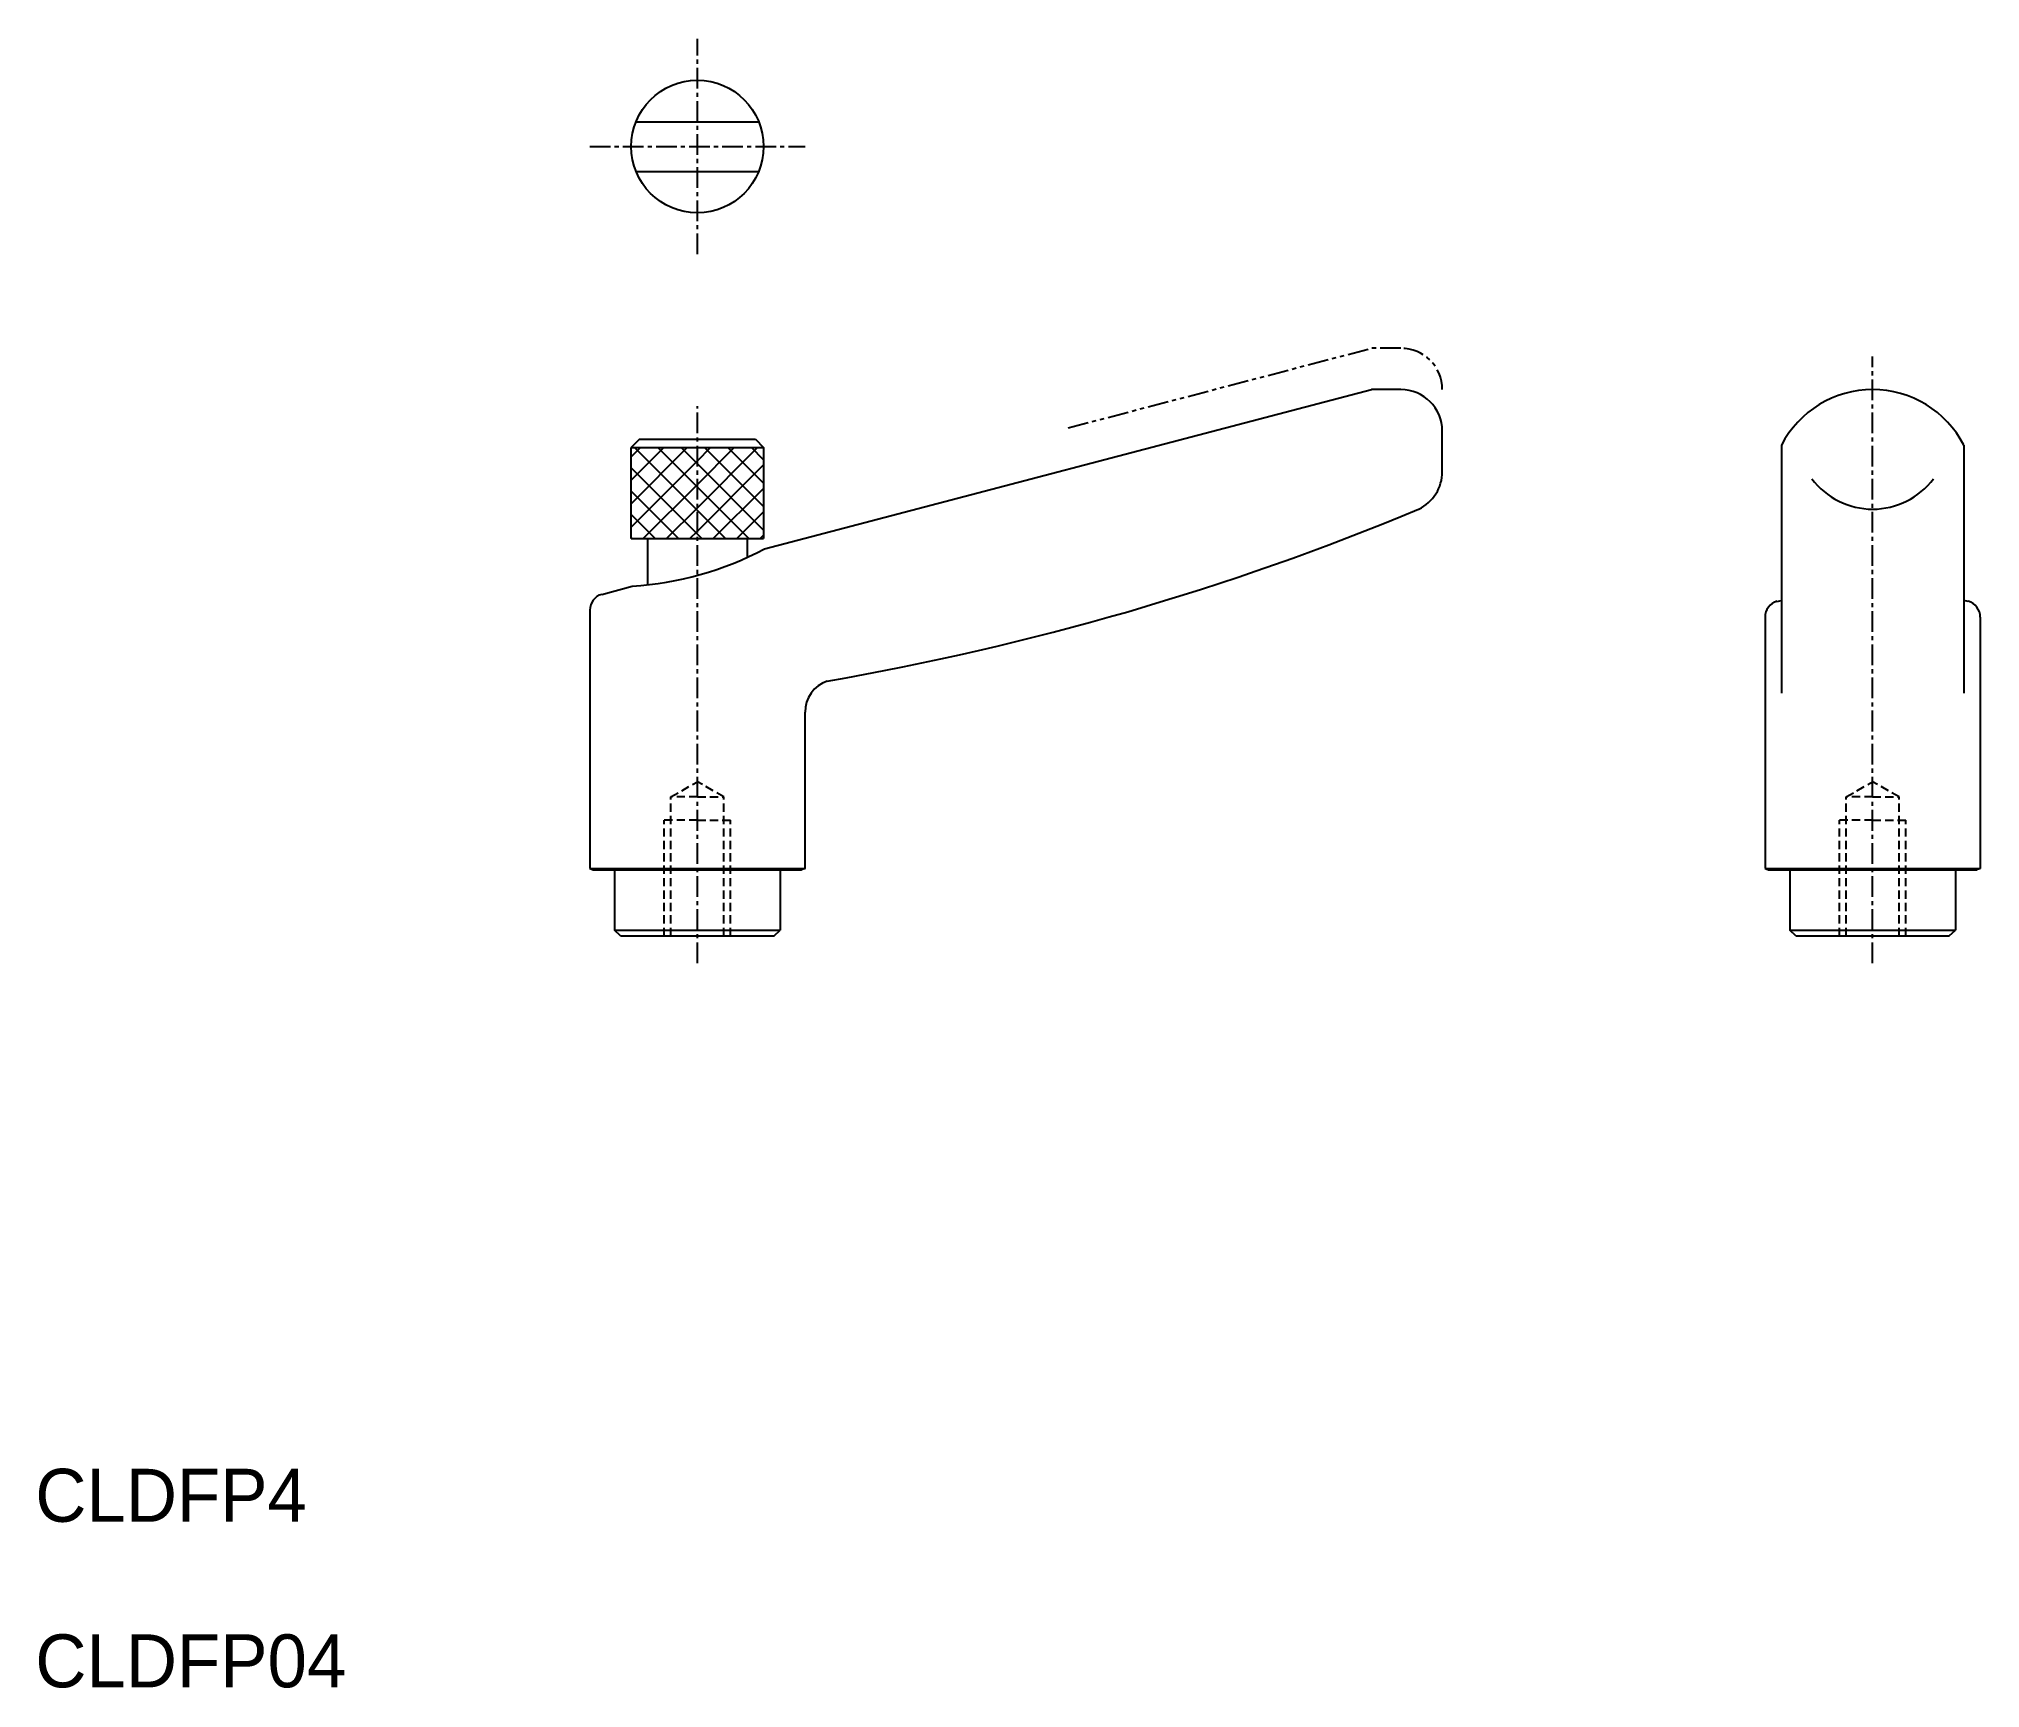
# Model space of a CAD drawing. Extents: x -3587 to -3470, y -830 to -730.
import ezdxf

# ---------------------------------------------------------------- set-up
doc = ezdxf.new("R2010")
doc.units = 0
for name, pattern in [('CENTER', [2, 1.25, -0.25, 0.25, -0.25]), ('DASHED', [0.75, 0.5, -0.25]), ('PHANTOM', [2.5, 1.25, -0.25, 0.25, -0.25, 0.25, -0.25])]:
    doc.linetypes.add(name, pattern=pattern)
doc.layers.get('0').update_dxf_attribs({"linetype": 'CONTINUOUS'})
doc.layers.add('CENTER', color=1, linetype='CENTER')

# ---------------------------------------------------------------- blocks, each defined once
blk = doc.blocks.new('*X5')
at = {"color": 0, "linetype": 'CONTINUOUS'}
for p, q in [((-3551.03, -758.4), (-3547.64, -755)), ((-3551.03, -756.98), (-3549.05, -755)), ((-3551.03, -755.57), (-3550.47, -755)), ((-3547.03, -758.81), (-3550.84, -755)), ((-3547.03, -757.4), (-3549.43, -755)), ((-3547.03, -755.98), (-3548.01, -755)), ((-3547.03, -758.64), (-3543.4, -755)), ((-3547.03, -757.23), (-3544.81, -755)), ((-3547.03, -755.81), (-3546.23, -755)), ((-3543.03, -758.57), (-3546.6, -755)), ((-3543.03, -757.15), (-3545.19, -755)), ((-3543.03, -755.74), (-3543.77, -755)), ((-3551.03, -759.81), (-3547.03, -755.81)), ((-3547.03, -760.23), (-3551.03, -756.23)), ((-3543.03, -759.98), (-3547.03, -755.98)), ((-3547.03, -760.05), (-3543.03, -756.05)), ((-3548.17, -760.5), (-3551.03, -757.64)), ((-3550.31, -760.5), (-3547.03, -757.23)), ((-3543.93, -760.5), (-3547.03, -757.4)), ((-3546.07, -760.5), (-3543.03, -757.47)), ((-3548.9, -760.5), (-3547.03, -758.64)), ((-3545.34, -760.5), (-3547.03, -758.81)), ((-3549.59, -760.5), (-3551.03, -759.05)), ((-3544.65, -760.5), (-3543.03, -758.88)), ((-3551, -760.5), (-3551.03, -760.47)), ((-3547.48, -760.5), (-3547.03, -760.05)), ((-3546.76, -760.5), (-3547.03, -760.23)), ((-3543.24, -760.5), (-3543.03, -760.3))]:
    blk.add_line(p, q, dxfattribs=at)

msp = doc.modelspace()

# ---------------------------------------------------------------- linework, layer by layer
at = {"color": 7, "linetype": 'CONTINUOUS'}
for p, q in [((-3550.74, -735.32), (-3543.33, -735.32)), ((-3550.74, -738.32), (-3543.33, -738.32)), ((-3542.98, -761.12), (-3506.3, -751.5)), ((-3504.53, -751.5), (-3506.3, -751.5)), ((-3502.03, -756.46), (-3502.03, -754)), ((-3550.53, -754.5), (-3551.03, -755)), ((-3551.03, -755), (-3543.03, -755)), ((-3551.03, -760.5), (-3551.03, -755)), ((-3550.53, -754.5), (-3543.53, -754.5)), ((-3543.53, -754.5), (-3543.03, -755)), ((-3543.03, -755), (-3543.03, -760.5)), ((-3481.54, -754.85), (-3481.54, -769.84)), ((-3470.53, -754.85), (-3470.53, -769.84)), ((-3551.03, -760.5), (-3543.03, -760.5)), ((-3550.03, -763.29), (-3550.03, -760.5)), ((-3544.03, -760.5), (-3544.03, -761.64)), ((-3552.81, -763.87), (-3550.98, -763.37)), ((-3481.81, -764.29), (-3481.54, -764.23)), ((-3470.26, -764.29), (-3470.53, -764.23)), ((-3553.53, -764.83), (-3553.53, -780.42)), ((-3482.53, -765.25), (-3482.53, -780.42)), ((-3469.53, -765.25), (-3469.53, -780.42)), ((-3540.53, -780.42), (-3540.53, -770.99)), ((-3553.53, -780.42), (-3540.53, -780.42)), ((-3553.53, -780.42), (-3553.33, -780.5)), ((-3553.33, -780.5), (-3540.74, -780.5)), ((-3552.03, -780.5), (-3552.03, -784.14)), ((-3542.03, -780.5), (-3542.03, -784.14)), ((-3540.53, -780.42), (-3540.74, -780.5)), ((-3482.53, -780.42), (-3469.53, -780.42)), ((-3482.53, -780.42), (-3482.33, -780.5)), ((-3482.33, -780.5), (-3481.03, -780.5)), ((-3481.03, -780.5), (-3469.74, -780.5)), ((-3481.03, -780.5), (-3481.03, -784.14)), ((-3471.03, -780.5), (-3471.03, -784.14)), ((-3469.53, -780.42), (-3469.74, -780.5)), ((-3552.03, -784.14), (-3542.03, -784.14)), ((-3551.67, -784.5), (-3552.03, -784.14)), ((-3551.67, -784.5), (-3542.4, -784.5)), ((-3542.4, -784.5), (-3542.03, -784.14)), ((-3481.03, -784.14), (-3471.03, -784.14)), ((-3480.67, -784.5), (-3481.03, -784.14)), ((-3480.67, -784.5), (-3471.4, -784.5)), ((-3471.4, -784.5), (-3471.03, -784.14))]:
    msp.add_line(p, q, dxfattribs=at)
at = {"color": 3, "linetype": 'PHANTOM'}
for p in [(-3524.64, -753.81), (-3504.53, -749)]:
    msp.add_line(p, (-3506.3, -749), dxfattribs=at)
at = {"color": 3, "linetype": 'DASHED'}
for p, q in [((-3548.63, -776.1), (-3547.03, -775.18)), ((-3545.43, -776.1), (-3547.03, -775.18)), ((-3477.63, -776.1), (-3476.03, -775.18)), ((-3474.43, -776.1), (-3476.03, -775.18)), ((-3548.63, -784.5), (-3548.63, -776.1)), ((-3547.03, -776.1), (-3548.63, -776.1)), ((-3547.03, -776.1), (-3545.43, -776.1)), ((-3545.43, -784.5), (-3545.43, -776.1)), ((-3476.03, -776.1), (-3477.63, -776.1)), ((-3477.63, -784.5), (-3477.63, -776.1)), ((-3476.03, -776.1), (-3474.43, -776.1)), ((-3474.43, -784.5), (-3474.43, -776.1)), ((-3549.03, -784.5), (-3549.03, -777.5)), ((-3547.03, -777.5), (-3549.03, -777.5)), ((-3547.03, -777.5), (-3545.03, -777.5)), ((-3545.03, -784.5), (-3545.03, -777.5)), ((-3476.03, -777.5), (-3478.03, -777.5)), ((-3478.03, -784.5), (-3478.03, -777.5)), ((-3476.03, -777.5), (-3474.03, -777.5)), ((-3474.03, -784.5), (-3474.03, -777.5))]:
    msp.add_line(p, q, dxfattribs=at)
at = {"color": 7, "linetype": 'CONTINUOUS'}
msp.add_circle((-3547.03, -736.82), 4, dxfattribs=at)
at = {"color": 3, "linetype": 'PHANTOM'}
msp.add_arc((-3504.53, -751.5), 2.5, 0, 90, dxfattribs=at)
at = {"color": 7, "linetype": 'CONTINUOUS'}
for centre, radius, start, end in [((-3504.53, -754), 2.5, 0, 90), ((-3476.03, -757.7), 6.2, 27.3186, 152.6814), ((-3504.53, -756.46), 2.5, 295.4715, 0), ((-3476.03, -754.12), 4.6, 216.9899, 323.0101), ((-3567.45, -605.19), 166.33, 279.7797, 292.6268), ((-3552.2, -743.69), 19.72, 273.5609, 297.8886), ((-3552.53, -764.83), 1, 105.7247, 180), ((-3481.53, -765.25), 1, 105.7247, 180), ((-3470.53, -765.25), 1, 0, 74.2753), ((-3538.53, -770.99), 2, 109.379, 180)]:
    msp.add_arc(centre, radius, start, end, dxfattribs=at)
at = {"layer": 'CENTER', "color": 1, "linetype": 'CENTER'}
for p, q in [((-3547.03, -743.32), (-3547.03, -730.32)), ((-3553.53, -736.82), (-3540.53, -736.82)), ((-3476.03, -786.14), (-3476.03, -749.5)), ((-3547.03, -786.14), (-3547.03, -752.5))]:
    msp.add_line(p, q, dxfattribs=at)

# ---------------------------------------------------------------- block references
at = {"color": 3, "linetype": 'CONTINUOUS'}
msp.add_blockref('*X5', (0, 0), dxfattribs=at)

# ---------------------------------------------------------------- texts
at = {"color": 7, "linetype": 'CONTINUOUS'}
for s, p in [('CLDFP4', (-3587.03, -819.88)), ('CLDFP04', (-3587.03, -829.88))]:
    msp.add_text(s, height=3.2, dxfattribs=at).set_placement(p)

doc.saveas('drawing.dxf')
